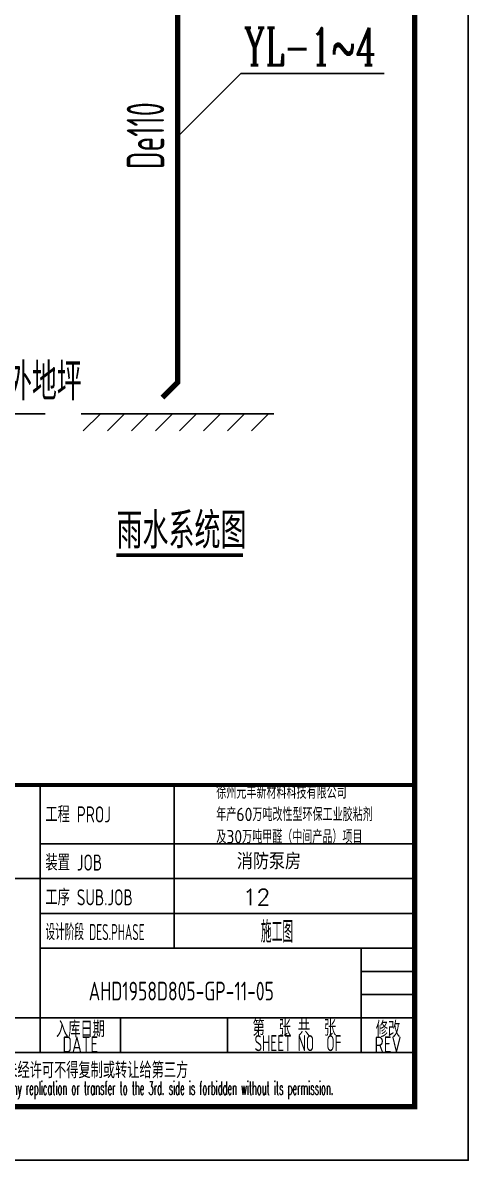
# Model space of a CAD drawing. Extents: x 84552 to 1115094, y -331058 to 102248.
# Drawn here: x 291496 to 295660, y 58333 to 68963 of the extents above; entities that cross this region are included whole.
import ezdxf
from ezdxf.enums import TextEntityAlignment as Align

# ---------------------------------------------------------------- set-up
doc = ezdxf.new("R2010")
doc.units = 0
doc.header["$LTSCALE"] = 1000
doc.header["$MEASUREMENT"] = 0
for name, color, linetype in [('DIM_SYMB', 3, 'Continuous'), ('DIM_雨水', 3, 'Continuous'), ('PIPE-雨水', 4, 'TG_Y'), ('PUB_TEXT', 7, 'Continuous'), ('PUB_TITLE', 4, 'Continuous'), ('TEXT_给水', 7, 'Continuous'), ('TEXT_雨水', 7, 'Continuous'), ('TWT_ELEV', 3, 'Continuous')]:
    doc.layers.add(name, color=color, linetype=linetype)
doc.styles.add('_TCH_AXIS', font='COMPLEX', dxfattribs={"bigfont": 'GBCBIG'})
doc.styles.add('_TWT_PIPEDN', font='SCEIE', dxfattribs={"width": 0.8, "height": 3.5, "bigfont": 'SCEIC'})
doc.styles.add('_TWT_SERIAL', font='COMPLEX', dxfattribs={"width": 0.8, "height": 3, "bigfont": 'HZTXT'})
doc.styles.add('ECEC_TQ', font='txt_l.shx', dxfattribs={"bigfont": 'hztxt_l.shx'})
doc.styles.add('sceie', font='sceie.shx', dxfattribs={"width": 0.7, "bigfont": 'sceic.shx'})
doc.styles.get("Standard").update_dxf_attribs({"font": 'gbenor.shx', "bigfont": 'gbcbig.shx'})
doc.styles.add('TG_LINETYPE', font='SIMPLEX', dxfattribs={"width": 0.8, "height": 3, "bigfont": 'HZTXT'})
doc.styles.add('TSSD_REIN', font='simplex.shx', dxfattribs={"width": 0.7, "bigfont": 'gbcbig.shx'})
doc.linetypes.add('TG_Y', pattern='A,1,-0.3,["Y",TG_LINETYPE,S=0.1,R=0,X=-0.23,Y=-0.1],0', length=1.3)

msp = doc.modelspace()

# ---------------------------------------------------------------- hatches: boundary and pattern name
h = msp.add_hatch()
h.set_pattern_fill('ANSI31', color=256, scale=100, style=0)
h.set_pattern_definition([(45, (282389, -107515.16), (-112.2532, 112.2532), [])])
h.paths.add_polyline_path([(292042.8, 65149.7), (293843.3, 65149.7), (293843.3, 65309.2), (292042.8, 65309.2)])
at = {"layer": 'PIPE-雨水'}
for points in [[(292943.1, 65600.7), (292960.8, 65583), (292968.1, 65590.3)], [(292943.1, 65600.7), (292968.1, 65600.7), (292968.1, 65590.3)]]:
    msp.add_hatch(color=256, dxfattribs=at).paths.add_polyline_path(points)

# ---------------------------------------------------------------- linework, layer by layer
for p, q in [((292042.8, 65309.2), (293843.3, 65309.2)), ((287149.6, 61840.2), (295160, 61840.2)), ((291660, 59340.2), (291660, 61840.2)), ((292910, 60315.2), (292910, 61840.2)), ((295160, 58840.2), (295160, 61840.2)), ((295160, 58840.2), (295160, 61840.2)), ((291660, 61290.2), (295160, 61290.2)), ((286160, 60965.2), (291660, 60965.2)), ((286200, 60965.2), (291700, 60965.2)), ((291660, 60965.2), (295160, 60965.2)), ((291660, 60640.2), (295160, 60640.2)), ((291660, 60315.2), (295160, 60315.2)), ((294660, 59340.2), (294660, 60315.2)), ((294660, 60098.6), (295160, 60098.6)), ((294660, 59881.9), (295160, 59881.9)), ((288910, 59665.2), (295160, 59665.2)), ((292410, 59340.2), (292410, 59665.2)), ((293410, 59340.2), (293410, 59665.2)), ((286160, 59340.2), (295160, 59340.2)), ((286160, 58840.2), (295160, 58840.2)), ((286160, 58840.2), (295160, 58840.2))]:
    msp.add_line(p, q)
at = {"const_width": 35}
msp.add_lwpolyline([(295160, 61840.2), (286160, 61840.2)], dxfattribs=at)
at = {"layer": 'DIM_SYMB', "const_width": 35}
msp.add_lwpolyline([(292372.1, 63988.4), (293555.7, 63988.4)], dxfattribs=at)
at = {"layer": 'DIM_雨水'}
for p, q in [((292943.1, 67897.4), (293533.3, 68487.6)), ((293533.3, 68487.6), (294874.9, 68487.6))]:
    msp.add_line(p, q, dxfattribs=at)
at = {"layer": 'PIPE-雨水', "ltscale": 500, "const_width": 50}
msp.add_lwpolyline([(292943.1, 65600.7), (292943.1, 70209.2)], dxfattribs=at)
at = {"layer": 'PIPE-雨水', "const_width": 50}
msp.add_lwpolyline([(292801.7, 65459.2), (292943.1, 65600.7)], dxfattribs=at)
at = {"layer": 'PUB_TITLE'}
msp.add_lwpolyline([(265960, 58333.4), (295660, 58333.4), (295660, 79333.4), (265960, 79333.4)], close=True, dxfattribs=at)
at = {"layer": 'PUB_TITLE', "const_width": 50}
msp.add_lwpolyline([(267210, 58833.4), (295160, 58833.4), (295160, 78833.4), (267210, 78833.4)], close=True, dxfattribs=at)
at = {"layer": 'TWT_ELEV'}
msp.add_line((291704.9, 65309.2), (290396.3, 65309.2), dxfattribs=at)

# ---------------------------------------------------------------- texts
at = {"style": 'sceie'}
for s, width, p in [('工程 PROJ', 0.8, (291708.4, 61490.2)), ('装置 JOB', 0.8, (291708.4, 61040.2)), ('工序 SUB.JOB', 0.8, (291708.4, 60715.2)), ('设计阶段 DES.PHASE', 0.6, (291708.4, 60390.2))]:
    msp.add_text(s, height=150, dxfattribs=dict(at, width=width)).set_placement(p)
for s, height, style, width, p in [('施工图', 200, 'TSSD_REIN', 0.7, (293872.5, 60477.7)), ('入库日期', 150, 'sceie', 0.8, (292035, 59565.2)), ('第  张 共  张', 150, 'sceie', 0.8, (294035, 59577.7)), ('修改', 150, 'sceie', 0.8, (294910, 59565.2)), ('DATE', 150, 'sceie', 0.8, (292035, 59415.2)), ('SHEET NO  OF  ', 150, 'sceie', 0.7, (294125.6, 59427.7)), ('REV', 150, 'sceie', 0.8, (294910, 59415.2)), ('本文件专有权属安徽华东化工医药工程有限责任公司所有,未经许可不得复制或转让给第三方', 150, 'sceie', 0.8, (290745.5, 59165.8)), ('The proprietary right of this document belongs to Anhui Huadong Chemical And Medical Engineering  Co.,Ltd.  and any replication or transfer to the 3rd. side is forbidden without its permission. ', 125, 'ECEC_TQ', 0.45, (290660, 58990.2))]:
    msp.add_text(s, height=height, dxfattribs=dict(style=style, width=width)).set_placement(p, align=Align.MIDDLE)
at = {"insert": (293305, 61835.8), "char_height": 125, "width": 2172.188, "attachment_point": 1}
msp.add_mtext('徐州元丰新材料科技有限公司\\P年产60万吨改性型环保工业胶粘剂\\P及30万吨甲醛（中间产品）项目', dxfattribs=at)
at = {"color": 0, "ltscale": 10, "char_height": 150, "attachment_point": 1, "style": 'ECEC_TQ'}
for s, insert, width in [('消防泵房', (293497.2, 61202.1), 576.627), ('12', (293552.7, 60867.2), 16.822)]:
    msp.add_mtext(s, dxfattribs=dict(at, insert=insert, width=width))
at = {"layer": 'DIM_雨水', "color": 7, "style": '_TWT_SERIAL', "width": 0.64}
msp.add_text('YL-1~4', height=350, dxfattribs=at).set_placement((293561.6, 68565))
at = {"layer": 'PUB_TEXT', "style": 'sceie', "width": 0.7}
msp.add_text('室外地坪', height=350, dxfattribs=at).set_placement((291116.9, 65432.5))
at = {"layer": 'PUB_TEXT', "style": '_TCH_AXIS'}
msp.add_text('雨水系统图', height=337.59, dxfattribs=at).set_placement((292372.1, 64047.8))
at = {"layer": 'TEXT_给水', "color": 4, "style": 'sceie', "width": 0.8}
msp.add_text('AHD1958D805-GP-11-05', height=175, dxfattribs=at).set_placement((292112.9, 59826.6))
at = {"layer": 'TEXT_雨水', "style": '_TWT_PIPEDN', "width": 0.64}
msp.add_text('De110', height=350, rotation=90, dxfattribs=at).set_placement((292818.1, 67594.6))

doc.saveas('drawing.dxf')
